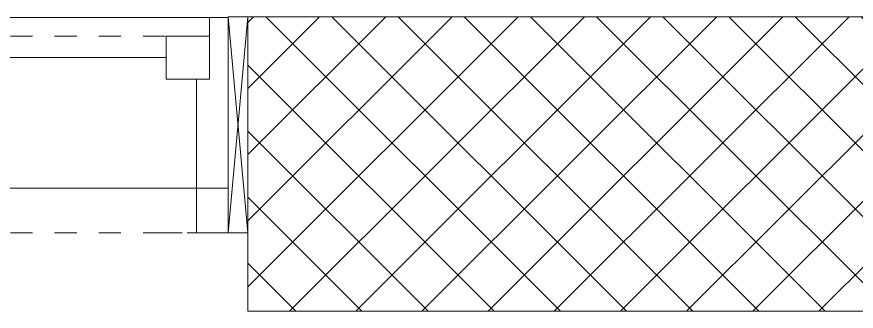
# Model space of a CAD drawing. Header units: millimetres. Extents: x -18512 to 101824, y -95768 to 52898.
# Drawn here: x 14896 to 15750, y -89152 to -88852 of the extents above; entities that cross this region are included whole.
import ezdxf

# ---------------------------------------------------------------- set-up
doc = ezdxf.new("R2010")
doc.units = ezdxf.units.MM
doc.header["$LTSCALE"] = 25
doc.linetypes.add('Dash 3mm', pattern=[6, 3, -3])
for name, color, linetype, lineweight in [('A-FLOR-OTLN', 6, 'Continuous', 18), ('A-GLAZ', 6, 'Continuous', 9), ('A-GLAZ-FRAM', 6, 'Continuous', 18), ('A-GLAZ-GLAS', 6, 'Continuous', 18), ('Archi-frame', 253, 'Continuous', 9), ('I-WALL', 2, 'Continuous', 9)]:
    doc.layers.add(name, color=color, linetype=linetype, lineweight=lineweight)
doc.layers.add('AR WALL HATCH', color=8, linetype='Continuous')

# ---------------------------------------------------------------- blocks, each defined once
blk = doc.blocks.new('F  Fixed - 90 x 270-9060089-GROUND FLOOR PLAN')
at = {"layer": 'A-GLAZ', "linetype": 'Dash 3mm', "lineweight": 18, "ltscale": 0.3}
for p, q in [((-431, 93.36), (431, 93.36)), ((-388.26, 93.36), (-431, 93.36)), ((-431, -107), (450, -107)), ((-380.7, -107), (-431, -107))]:
    blk.add_line(p, q, dxfattribs=at)
at = {"layer": 'A-GLAZ-FRAM', "ltscale": 0.3}
for p, q in [((-450, 112.36), (-431, 112.36)), ((-431, 112.36), (-431, 49.36)), ((431, 112.36), (431, 49.36)), ((448.88, 112.36), (431, 112.36)), ((-431, 93.36), (-387, 93.36)), ((-387, 93.36), (-387, 49.36)), ((387, 93.36), (387, 49.36)), ((431, 93.36), (387, 93.36)), ((-431, 49.36), (-387, 49.36)), ((-418, 49.36), (-418, -107)), ((387, 49.36), (431, 49.36)), ((418, 49.36), (418, -107)), ((-450, -107), (-418, -107)), ((450, -107), (418, -107))]:
    blk.add_line(p, q, dxfattribs=at)
at = {"layer": 'A-GLAZ-GLAS', "ltscale": 0.3}
blk.add_line((-387, 71.36), (387, 71.36), dxfattribs=at)

msp = doc.modelspace()

# ---------------------------------------------------------------- hatches: boundary and pattern name
at = {"layer": 'AR WALL HATCH', "lineweight": 5, "ltscale": 25}
h = msp.add_hatch(dxfattribs=at)
h.set_pattern_fill('ANSI37', color=256, scale=15, style=0)
h.set_pattern_definition([(45, (15109.02, -8529), (-33.67596, 33.67596), []), (135, (15109.02, -8529), (-33.67596, -33.67596), [])])
h.paths.add_polyline_path([(15130.59, -89152.35), (15130.84, -88852.35), (15788.09, -88852.35), (15788.09, -89052.35), (15788.09, -89017.67), (15788.09, -89152.35)])

# ---------------------------------------------------------------- linework, layer by layer
at = {"layer": 'A-FLOR-OTLN'}
for p, q in [((15110.59, -88852.99), (14210.59, -88852.99)), ((15110.59, -89026.88), (14210.59, -89026.88))]:
    msp.add_line(p, q, dxfattribs=at)
at = {"layer": 'Archi-frame', "color": 252}
msp.add_lwpolyline([(15130.59, -89072.35), (15110.59, -89072.35), (15110.59, -88852.35), (15130.59, -88852.35)], close=True, dxfattribs=at)
for points in [[(15130.59, -88852.35), (15110.59, -89072.35)], [(15130.59, -89072.35), (15110.59, -88852.35)]]:
    msp.add_lwpolyline(points, dxfattribs=at)
at = {"layer": 'I-WALL'}
for p, q in [((15130.59, -89152.35), (15130.59, -88852.35)), ((15788.09, -88852.35), (15130.59, -88852.35)), ((15130.59, -89152.35), (15788.09, -89152.35))]:
    msp.add_line(p, q, dxfattribs=at)

# ---------------------------------------------------------------- block references
at = {"layer": 'A-GLAZ', "xscale": -1}
msp.add_blockref('F  Fixed - 90 x 270-9060089-GROUND FLOOR PLAN', (14660.59, -88965.35), dxfattribs=at)

doc.saveas('drawing.dxf')
